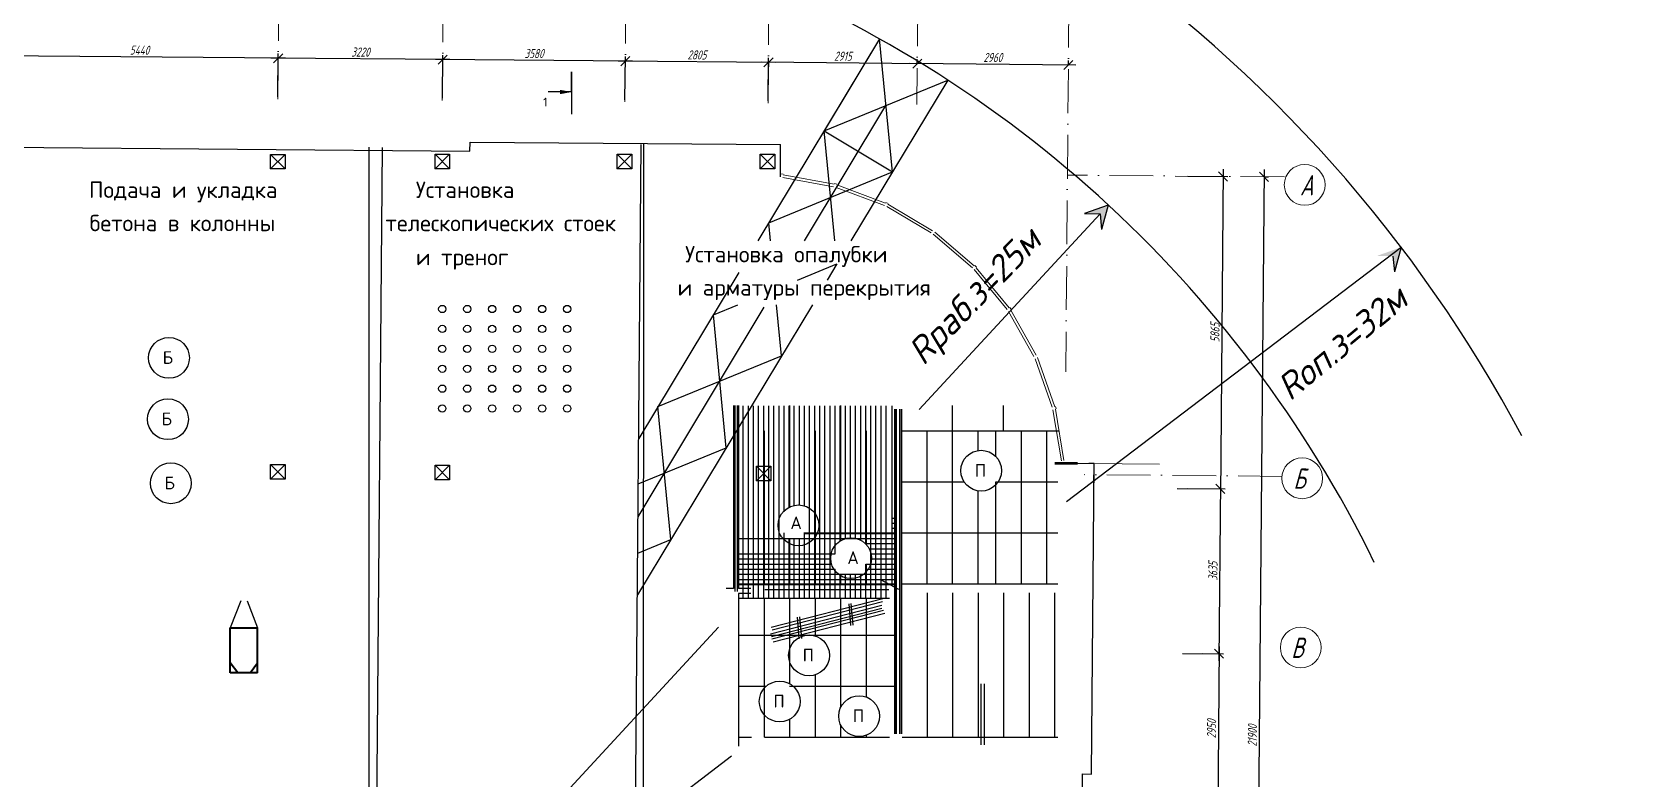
# Model space of a CAD drawing. Header units: millimetres. Extents: x 5763 to 12018931, y 39842 to 3600577.
# Drawn here: x 439421 to 483571, y 144939 to 165421 of the extents above; entities that cross this region are included whole.
import ezdxf

# ---------------------------------------------------------------- set-up
doc = ezdxf.new("R2010")
doc.units = ezdxf.units.MM
doc.linetypes.add('ACAD_ISO10W100', pattern=[18, 12, -3, 0, -3])
for name, color, linetype in [('!Форматы', 7, 'Continuous'), ('армирование', 6, 'Continuous'), ('Архитектура', 7, 'Continuous'), ('доп сетки', 120, 'Continuous'), ('кран', 84, 'Continuous'), ('Размеры', 7, 'Continuous'), ('тонкие', 2, 'Continuous')]:
    doc.layers.add(name, color=color, linetype=linetype)
for name, color, linetype, lineweight in [('0.5', 7, 'Continuous', 50), ('1УЗЕЛS', 30, 'Continuous', 40), ('AXESM', 255, 'Continuous', 25), ('Основные', 7, 'Continuous', 30), ('разм', 5, 'Continuous', 15)]:
    doc.layers.add(name, color=color, linetype=linetype, lineweight=lineweight)
doc.styles.add('5', font='isocpeui.ttf', dxfattribs={"height": 5})
doc.styles.add('ISOCPEUR', font='isocpeur.ttf')
doc.styles.add('VSSP_ROMANS07', font='romans.shx', dxfattribs={"width": 0.7, "oblique": 15, "height": 250})
doc.dimstyles.new('VSSP-100', dxfattribs={"dimscale": 100, "dimtxt": 2.5, "dimasz": 2.5, "dimexe": 1.25, "dimexo": 0.625, "dimtad": 1, "dimdec": 0, "dimrnd": 0.001, "dimzin": 1, "dimtxsty": 'VSSP_ROMANS07', "dimblk": 'OBLIQUE', "dimcen": 2.5, "dimdle": 2, "dimaunit": 1, "dimadec": 3, "dimazin": 2, "dimtfac": 1, "dimtdec": 0, "dimtix": 1, "dimtmove": 2, "dimatfit": 3, "dimldrblk": 'OBLIQUE', "dimfxl": 1.25, "dimtolj": 1, "dimtzin": 0, "dimarcsym": 0})

# ---------------------------------------------------------------- blocks, each defined once
blk = doc.blocks.new('_OBLIQUE')
at = {"color": 0, "linetype": 'ByBlock'}
blk.add_line((-0.5, -0.5), (0.5, 0.5), dxfattribs=at)
blk = doc.blocks.new('*D346')
at = {"layer": 'Defpoints', "color": 0, "transparency": 16777216}
for p in [(463698, 164557), (463698, 164557), (467843, 164522)]:
    blk.add_point(p, dxfattribs=at)
at = {"layer": 'Архитектура', "color": 0, "lineweight": -2, "transparency": 16777216}
for p, q in [((463698, 164557), (463699, 164682)), ((468043, 164520), (463498, 164559)), ((467843, 164522), (467844, 164647))]:
    blk.add_line(p, q, dxfattribs=at)
at = {"layer": 'Архитектура', "color": 0, "lineweight": -2, "transparency": 16777216, "xscale": 250, "yscale": 250, "zscale": 250}
for p, rotation in [((463698, 164557), 179.5101678472692), ((467843, 164522), 359.5101678472692)]:
    blk.add_blockref('_OBLIQUE', p, dxfattribs=dict(at, rotation=rotation))
at = {"layer": 'Архитектура', "color": 0, "lineweight": 20, "transparency": 16777216, "insert": (465772, 164727), "char_height": 250, "attachment_point": 5, "rotation": 359.5102, "style": 'VSSP_ROMANS07'}
blk.add_mtext('\\A1;2960', dxfattribs=at)
blk = doc.blocks.new('*D348')
at = {"layer": 'Defpoints', "color": 0, "transparency": 16777216}
for p in [(459616, 164592), (459616, 164592), (463698, 164557)]:
    blk.add_point(p, dxfattribs=at)
at = {"layer": 'Архитектура', "color": 0, "lineweight": -2, "transparency": 16777216}
for p, q in [((463698, 164557), (463699, 164682)), ((463898, 164556), (459416, 164594)), ((459616, 164592), (459615, 164467))]:
    blk.add_line(p, q, dxfattribs=at)
at = {"layer": 'Архитектура', "color": 0, "lineweight": -2, "transparency": 16777216, "xscale": 250, "yscale": 250, "zscale": 250}
for p, rotation in [((459616, 164592), 179.5101678472692), ((463698, 164557), 359.5101678472692)]:
    blk.add_blockref('_OBLIQUE', p, dxfattribs=dict(at, rotation=rotation))
at = {"layer": 'Архитектура', "color": 0, "lineweight": 20, "transparency": 16777216, "insert": (461659, 164762), "char_height": 250, "width": 61153.46, "attachment_point": 5, "rotation": 359.5102, "style": 'VSSP_ROMANS07'}
blk.add_mtext('\\A1;2915', dxfattribs=at)
blk = doc.blocks.new('*D365')
at = {"layer": 'Defpoints', "color": 0, "transparency": 16777216}
for p in [(455690, 164626), (455681, 163506), (459606, 163472)]:
    blk.add_point(p, dxfattribs=at)
at = {"layer": 'Архитектура', "color": 0, "lineweight": -2, "transparency": 16777216}
for p, q in [((455681, 163568), (455691, 164751)), ((459607, 163535), (459617, 164717)), ((459816, 164590), (455490, 164627))]:
    blk.add_line(p, q, dxfattribs=at)
at = {"layer": 'Архитектура', "color": 0, "lineweight": -2, "transparency": 16777216, "xscale": 250, "yscale": 250, "zscale": 250}
for p, rotation in [((455690, 164626), 179.5101678472692), ((459616, 164592), 359.5101678472692)]:
    blk.add_blockref('_OBLIQUE', p, dxfattribs=dict(at, rotation=rotation))
at = {"layer": 'Архитектура', "color": 0, "lineweight": 20, "transparency": 16777216, "insert": (457655, 164796), "char_height": 250, "attachment_point": 5, "rotation": 359.5102, "style": 'VSSP_ROMANS07'}
blk.add_mtext('\\A1;2805', dxfattribs=at)
blk = doc.blocks.new('*D349')
at = {"layer": 'Defpoints', "color": 0, "transparency": 16777216}
for p in [(446170, 164707), (446161, 163587), (450670, 163549)]:
    blk.add_point(p, dxfattribs=at)
at = {"layer": 'Архитектура', "color": 0, "lineweight": -2, "transparency": 16777216}
for p, q in [((450880, 164667), (445970, 164709)), ((446161, 163650), (446172, 164832)), ((450671, 163611), (450681, 164794))]:
    blk.add_line(p, q, dxfattribs=at)
at = {"layer": 'Архитектура', "color": 0, "lineweight": -2, "transparency": 16777216, "xscale": 250, "yscale": 250, "zscale": 250}
for p, rotation in [((446170, 164707), 179.5101678472692), ((450680, 164669), 359.5101678472692)]:
    blk.add_blockref('_OBLIQUE', p, dxfattribs=dict(at, rotation=rotation))
at = {"layer": 'Архитектура', "color": 0, "lineweight": 20, "transparency": 16777216, "insert": (448427, 164875), "char_height": 250, "width": 87154.5, "attachment_point": 5, "rotation": 359.5102, "style": 'VSSP_ROMANS07'}
blk.add_mtext('\\A1;3220', dxfattribs=at)
blk = doc.blocks.new('*D368')
at = {"layer": 'Defpoints', "color": 0, "transparency": 16777216}
for p in [(450680, 164669), (450670, 163549), (455681, 163506)]:
    blk.add_point(p, dxfattribs=at)
at = {"layer": 'Архитектура', "color": 0, "lineweight": -2, "transparency": 16777216}
for p, q in [((450671, 163611), (450681, 164794)), ((455681, 163568), (455691, 164751)), ((455890, 164624), (450480, 164670))]:
    blk.add_line(p, q, dxfattribs=at)
at = {"layer": 'Архитектура', "color": 0, "lineweight": -2, "transparency": 16777216, "xscale": 250, "yscale": 250, "zscale": 250}
for p, rotation in [((450680, 164669), 179.5101678472692), ((455690, 164626), 359.5101678472692)]:
    blk.add_blockref('_OBLIQUE', p, dxfattribs=dict(at, rotation=rotation))
at = {"layer": 'Архитектура', "color": 0, "lineweight": 20, "transparency": 16777216, "insert": (453187, 164835), "char_height": 250, "attachment_point": 5, "rotation": 359.5102, "style": 'VSSP_ROMANS07', "bg_fill": 3, "box_fill_scale": 1.1, "bg_fill_color": 256, "bg_fill_true_color": 13158600, "bg_fill_transparency": 0}
blk.add_mtext('\\A1;3580', dxfattribs=at)
blk = doc.blocks.new('*D350')
at = {"layer": '!Форматы', "color": 0, "lineweight": -2, "transparency": 16777216}
for p, q in [((446370, 164705), (438356, 164774)), ((438556, 164772), (438555, 164647)), ((446170, 164707), (446172, 164832))]:
    blk.add_line(p, q, dxfattribs=at)
at = {"layer": 'Defpoints', "color": 0, "transparency": 16777216}
for p in [(438556, 164772), (438556, 164772), (446170, 164707)]:
    blk.add_point(p, dxfattribs=at)
at = {"layer": '!Форматы', "color": 0, "lineweight": -2, "transparency": 16777216, "xscale": 250, "yscale": 250, "zscale": 250}
for p, rotation in [((438556, 164772), 179.5101678472692), ((446170, 164707), 359.5101678472692)]:
    blk.add_blockref('_OBLIQUE', p, dxfattribs=dict(at, rotation=rotation))
at = {"layer": '!Форматы', "color": 0, "lineweight": 20, "transparency": 16777216, "insert": (442365, 164927), "char_height": 250, "attachment_point": 5, "rotation": 359.5102, "style": 'VSSP_ROMANS07'}
blk.add_mtext('\\A1;5440', dxfattribs=at)
blk = doc.blocks.new('*D351')
at = {"layer": 'Defpoints', "color": 0, "transparency": 16777216}
for p in [(473207, 161453), (472945, 130792), (472945, 130792)]:
    blk.add_point(p, dxfattribs=at)
at = {"layer": 'Архитектура', "color": 0, "lineweight": -2, "transparency": 16777216}
for p, q in [((473209, 161653), (472943, 130592)), ((473207, 161453), (473332, 161452)), ((472945, 130792), (472820, 130793))]:
    blk.add_line(p, q, dxfattribs=at)
at = {"layer": 'Архитектура', "color": 0, "lineweight": -2, "transparency": 16777216, "xscale": 250, "yscale": 250, "zscale": 250}
for p, rotation in [((473207, 161453), 89.51016784393425), ((472945, 130792), 269.5101678439343)]:
    blk.add_blockref('_OBLIQUE', p, dxfattribs=dict(at, rotation=rotation))
at = {"layer": 'Архитектура', "color": 0, "lineweight": 20, "transparency": 16777216, "insert": (472888, 146124), "char_height": 250, "attachment_point": 5, "rotation": 89.5102, "style": 'VSSP_ROMANS07'}
blk.add_mtext('\\A1;21900', dxfattribs=at)
blk = doc.blocks.new('*D352')
at = {"layer": 'Defpoints', "color": 0, "transparency": 16777216}
for p in [(473207, 161453), (472945, 130792), (472945, 130792)]:
    blk.add_point(p, dxfattribs=at)
at = {"layer": 'Архитектура', "color": 0, "lineweight": -2, "transparency": 16777216}
for p, q in [((473209, 161653), (472943, 130592)), ((473207, 161453), (473332, 161452)), ((472945, 130792), (472820, 130793))]:
    blk.add_line(p, q, dxfattribs=at)
at = {"layer": 'Архитектура', "color": 0, "lineweight": -2, "transparency": 16777216, "xscale": 250, "yscale": 250, "zscale": 250}
for p, rotation in [((473207, 161453), 89.51016784393425), ((472945, 130792), 269.5101678439343)]:
    blk.add_blockref('_OBLIQUE', p, dxfattribs=dict(at, rotation=rotation))
at = {"layer": 'Архитектура', "color": 0, "lineweight": 20, "transparency": 16777216, "insert": (472888, 146124), "char_height": 250, "attachment_point": 5, "rotation": 89.5102, "style": 'VSSP_ROMANS07'}
blk.add_mtext('\\A1;21900', dxfattribs=at)
blk = doc.blocks.new('*D353')
at = {"layer": 'Defpoints', "color": 0, "transparency": 16777216}
for p in [(471058, 161472), (470759, 152906), (472014, 152895)]:
    blk.add_point(p, dxfattribs=at)
at = {"layer": 'Архитектура', "color": 0, "lineweight": -2, "transparency": 16777216}
for p, q in [((472089, 161663), (472012, 152695)), ((471121, 161471), (472212, 161462)), ((470822, 152905), (472139, 152894))]:
    blk.add_line(p, q, dxfattribs=at)
at = {"layer": 'Архитектура', "color": 0, "lineweight": -2, "transparency": 16777216, "xscale": 250, "yscale": 250, "zscale": 250}
for p, rotation in [((472087, 161463), 89.51016784393425), ((472014, 152895), 269.5101678439343)]:
    blk.add_blockref('_OBLIQUE', p, dxfattribs=dict(at, rotation=rotation))
at = {"layer": 'Архитектура', "color": 0, "lineweight": 20, "transparency": 16777216, "insert": (471863, 157181), "char_height": 250, "width": 65299.15, "attachment_point": 5, "rotation": 89.5102, "style": 'VSSP_ROMANS07'}
blk.add_mtext('\\A1;5865', dxfattribs=at)
blk = doc.blocks.new('*D354')
at = {"layer": 'Defpoints', "color": 0, "transparency": 16777216}
for p in [(471042, 152903), (470913, 148381), (471975, 148372)]:
    blk.add_point(p, dxfattribs=at)
at = {"layer": 'Архитектура', "color": 0, "lineweight": -2, "transparency": 16777216}
for p, q in [((471105, 152903), (472139, 152894)), ((472016, 153095), (471973, 148172)), ((470975, 148380), (472100, 148371))]:
    blk.add_line(p, q, dxfattribs=at)
at = {"layer": 'Архитектура', "color": 0, "lineweight": -2, "transparency": 16777216, "xscale": 250, "yscale": 250, "zscale": 250}
for p, rotation in [((472014, 152895), 89.51016784393425), ((471975, 148372), 269.5101678439343)]:
    blk.add_blockref('_OBLIQUE', p, dxfattribs=dict(at, rotation=rotation))
at = {"layer": 'Архитектура', "color": 0, "lineweight": 20, "transparency": 16777216, "insert": (471807, 150635), "char_height": 250, "attachment_point": 5, "rotation": 89.5102, "style": 'VSSP_ROMANS07'}
blk.add_mtext('\\A1;3635', dxfattribs=at)
blk = doc.blocks.new('*D355')
at = {"layer": 'Defpoints', "color": 0, "transparency": 16777216}
for p in [(471450, 148376), (470539, 144253), (471940, 144241)]:
    blk.add_point(p, dxfattribs=at)
at = {"layer": 'Архитектура', "color": 0, "lineweight": -2, "transparency": 16777216}
for p, q in [((471513, 148376), (472100, 148371)), ((471977, 148572), (471938, 144041)), ((470601, 144252), (472065, 144240))]:
    blk.add_line(p, q, dxfattribs=at)
at = {"layer": 'Архитектура', "color": 0, "lineweight": -2, "transparency": 16777216, "xscale": 250, "yscale": 250, "zscale": 250}
for p, rotation in [((471975, 148372), 89.51016784393425), ((471940, 144241), 269.5101678439343)]:
    blk.add_blockref('_OBLIQUE', p, dxfattribs=dict(at, rotation=rotation))
at = {"layer": 'Архитектура', "color": 0, "lineweight": 20, "transparency": 16777216, "insert": (471770, 146308), "char_height": 250, "attachment_point": 5, "rotation": 89.5102, "style": 'VSSP_ROMANS07'}
blk.add_mtext('\\A1;2950', dxfattribs=at)
blk = doc.blocks.new('*D356')
at = {"layer": 'Defpoints', "color": 0, "transparency": 16777216}
for p in [(470593, 144252), (471388, 141097), (471913, 141092)]:
    blk.add_point(p, dxfattribs=at)
at = {"layer": 'Архитектура', "color": 0, "lineweight": -2, "transparency": 16777216}
for p, q in [((471942, 144441), (471911, 140892)), ((470655, 144252), (472065, 144240)), ((471450, 141096), (472038, 141091))]:
    blk.add_line(p, q, dxfattribs=at)
at = {"layer": 'Архитектура', "color": 0, "lineweight": -2, "transparency": 16777216, "xscale": 250, "yscale": 250, "zscale": 250}
for p, rotation in [((471940, 144241), 89.51016784393425), ((471913, 141092), 269.5101678439343)]:
    blk.add_blockref('_OBLIQUE', p, dxfattribs=dict(at, rotation=rotation))
at = {"layer": 'Архитектура', "color": 0, "lineweight": 20, "transparency": 16777216, "insert": (471739, 142668), "char_height": 250, "width": 65741.77, "attachment_point": 5, "rotation": 89.5102, "style": 'VSSP_ROMANS07'}
blk.add_mtext('\\A1;2250', dxfattribs=at)
blk = doc.blocks.new('*D357')
at = {"layer": 'Defpoints', "color": 0, "transparency": 16777216}
for p in [(470647, 141103), (470893, 135149), (471862, 135141)]:
    blk.add_point(p, dxfattribs=at)
at = {"layer": 'Архитектура', "color": 0, "lineweight": -2, "transparency": 16777216}
for p, q in [((471915, 141292), (471860, 134941)), ((470709, 141102), (472038, 141091)), ((470955, 135149), (471987, 135140))]:
    blk.add_line(p, q, dxfattribs=at)
at = {"layer": 'Архитектура', "color": 0, "lineweight": -2, "transparency": 16777216, "xscale": 250, "yscale": 250, "zscale": 250}
for p, rotation in [((471913, 141092), 89.51016784393425), ((471862, 135141), 269.5101678439343)]:
    blk.add_blockref('_OBLIQUE', p, dxfattribs=dict(at, rotation=rotation))
at = {"layer": 'Архитектура', "color": 0, "lineweight": 20, "transparency": 16777216, "insert": (471700, 138118), "char_height": 250, "width": 61132.49, "attachment_point": 5, "rotation": 89.5102, "style": 'VSSP_ROMANS07'}
blk.add_mtext('\\A1;4250', dxfattribs=at)

msp = doc.modelspace()

# ---------------------------------------------------------------- hatches: boundary and pattern name
h = msp.add_hatch(color=256)
h.dxf.hatch_style = 1
h.paths.add_polyline_path([(468937.40485, 160679.40696), (468280.46878, 160445.7358), (468711.73246, 160433.36084), (468753.79079, 160006.76063)])
h = msp.add_hatch(color=256)
h.dxf.hatch_style = 1
h.paths.add_polyline_path([(476969.6206, 159519.62086), (476312.68453, 159285.94969), (476743.94821, 159273.57474), (476786.00654, 158846.97452)])

# ---------------------------------------------------------------- linework, layer by layer
at = {"layer": '!Форматы', "color": 1, "lineweight": 20}
msp.add_line((467469.69017, 153598.7908), (468088.46756, 153593.50063), dxfattribs=at)
at = {"layer": '!Форматы', "color": 1, "lineweight": 53}
msp.add_line((467469.69017, 153598.7908), (468088.46756, 153593.50063), dxfattribs=at)
msp.add_line((467469.69017, 153598.7908), (468088.46756, 153593.50063), dxfattribs=at)
for p, q in [((462664.88854, 165234.24143), (461144.80972, 162712.97356)), ((463014.9267, 161585.30179), (462664.88854, 165234.24143)), ((461144.80972, 162712.97356), (464535.25377, 164106.59348)), ((460604.09724, 159701.31709), (462839.91123, 163409.73398)), ((461433.55252, 159701.31709), (461144.6382, 162713.07699)), ((461144.80972, 162712.97356), (463014.9267, 161585.30179)), ((445960.90347, 161668.78822), (445960.90347, 162068.78822)), ((445960.90347, 162068.78822), (446360.90347, 162068.78822)), ((445960.90347, 162068.78822), (446360.90347, 161668.78822)), ((445960.90347, 161668.78822), (446360.90347, 162068.78822)), ((446360.90347, 162068.78822), (446360.90347, 161668.78822)), ((448661.30672, 144005.77881), (448661.30672, 162262.44598)), ((448871.30672, 144005.77881), (449027.36337, 162259.31642)), ((450470.13761, 161676.29528), (450470.13761, 162076.29528)), ((450470.13761, 162076.29528), (450870.13761, 162076.29528)), ((450470.13761, 162076.29528), (450870.13761, 161676.29528)), ((450470.13761, 161676.29528), (450870.13761, 162076.29528)), ((450870.13761, 162076.29528), (450870.13761, 161676.29528)), ((455466.62389, 161676.29528), (455466.62389, 162076.29528)), ((455466.62389, 162076.29528), (455866.62389, 162076.29528)), ((455466.62389, 162076.29528), (455866.62389, 161676.29528)), ((455466.62389, 161676.29528), (455866.62389, 162076.29528)), ((455866.62389, 162076.29528), (455866.62389, 161676.29528)), ((455967.17606, 143826.56534), (456125.41777, 162335.68421)), ((456185.0041, 162367.3683), (456177.17606, 143826.56534)), ((459392.78006, 161676.29528), (459392.78006, 162076.29528)), ((459392.78006, 162076.29528), (459792.78006, 162076.29528)), ((459392.78006, 162076.29528), (459792.78006, 161676.29528)), ((459392.78006, 161676.29528), (459792.78006, 162076.29528)), ((459792.78006, 162076.29528), (459792.78006, 161676.29528)), ((446360.90347, 161668.78822), (445960.90347, 161668.78822)), ((450870.13761, 161676.29528), (450470.13761, 161676.29528)), ((455866.62389, 161676.29528), (455466.62389, 161676.29528)), ((459792.78006, 161676.29528), (459392.78006, 161676.29528)), ((459624.55938, 160191.80912), (463015.00343, 161585.42903)), ((468711.73246, 160433.36084), (463753.87602, 155065.98997)), ((468937.40485, 160679.40696), (468280.46878, 160445.7358)), ((468937.40485, 160679.40696), (468280.46878, 160445.7358)), ((468280.46878, 160445.7358), (468711.73246, 160433.36084)), ((468711.73246, 160433.36084), (468711.73246, 160433.36084)), ((468711.73246, 160433.36084), (468753.79079, 160006.76063)), ((468937.40485, 160679.40696), (468753.79079, 160006.76063)), ((468937.40485, 160679.40696), (468753.79079, 160006.76063)), ((459671.93484, 159701.31709), (459624.8703, 160191.93692)), ((467790.8272, 152544.83632), (476969.6206, 159519.62086)), ((476969.6206, 159519.62086), (476786.00654, 158846.97452)), ((476969.6206, 159519.62086), (476786.00654, 158846.97452)), ((460413.18504, 158619.51916), (461495.23553, 159064.28896)), ((476743.94821, 159273.57474), (476786.00654, 158846.97452)), ((456038.14861, 152128.03903), (459501.79768, 157872.9958)), ((458104.79148, 157670.66905), (458772.70164, 157945.20916)), ((458454.82965, 154021.72941), (458104.79148, 157670.66905)), ((459974.90847, 156542.99728), (459840.39606, 157945.20916)), ((456584.71266, 155149.40118), (459975.15671, 156543.02109)), ((456934.75083, 151500.46153), (456584.71266, 155149.40118)), ((456045.87235, 153031.465), (458455.07789, 154021.75322)), ((445960.90347, 153160.04207), (445960.90347, 153560.04207)), ((445960.90347, 153560.04207), (446360.90347, 153560.04207)), ((445960.90347, 153560.04207), (446360.90347, 153160.04207)), ((445960.90347, 153160.04207), (446360.90347, 153560.04207)), ((446360.90347, 153560.04207), (446360.90347, 153160.04207)), ((450470.13761, 153143.95526), (450470.13761, 153543.95526)), ((450470.13761, 153543.95526), (450870.13761, 153543.95526)), ((450470.13761, 153543.95526), (450870.13761, 153143.95526)), ((450470.13761, 153143.95526), (450870.13761, 153543.95526)), ((450870.13761, 153543.95526), (450870.13761, 153143.95526)), ((459285.51958, 153112.50615), (459285.51958, 153512.50615)), ((459285.51958, 153512.50615), (459685.51958, 153512.50615)), ((459285.51958, 153512.50615), (459685.51958, 153112.50615)), ((459285.51958, 153112.50615), (459685.51958, 153512.50615)), ((459685.51958, 153512.50615), (459685.51958, 153112.50615)), ((468541.96721, 152924.78257), (468545.00569, 153280.1862)), ((446360.90347, 153160.04207), (445960.90347, 153160.04207)), ((450870.13761, 153143.95526), (450470.13761, 153143.95526)), ((459685.51958, 153112.50615), (459285.51958, 153112.50615)), ((456029.60169, 151128.32766), (456934.99907, 151500.48535)), ((458242.76018, 149099.66096), (446436.15523, 136317.84117)), ((446436.15523, 136317.84117), (458606.77196, 145566.05341))]:
    msp.add_line(p, q)
at = {"ltscale": 100}
for p, q in [((445950.81286, 161657.59172), (445950.81286, 161657.59172)), ((450460.047, 161665.09878), (450460.047, 161665.09878)), ((455456.53328, 161665.09878), (455456.53328, 161665.09878)), ((459382.68945, 161665.09878), (459382.68945, 161665.09878)), ((468547.65078, 153589.57489), (468407.65589, 153590.77176)), ((445950.81286, 153148.84556), (445950.81286, 153148.84556)), ((450460.047, 153132.75875), (450460.047, 153132.75875)), ((459275.42898, 153101.30964), (459275.42898, 153101.30964))]:
    msp.add_line(p, q, dxfattribs=at)
for centre in [(450670.13761, 157826.64358), (451354.7482, 157826.64358), (451354.7482, 157826.64358), (452039.3588, 157826.64358), (452039.3588, 157826.64358), (452723.96939, 157826.64358), (452723.96939, 157826.64358), (453408.57999, 157826.64358), (453408.57999, 157826.64358), (454093.19058, 157826.64358), (450670.13761, 157280.47536), (450670.13761, 157280.47536), (451354.7482, 157280.47536), (451354.7482, 157280.47536), (451354.7482, 157280.47536), (451354.7482, 157280.47536), (452039.3588, 157280.47536), (452039.3588, 157280.47536), (452039.3588, 157280.47536), (452039.3588, 157280.47536), (452723.96939, 157280.47536), (452723.96939, 157280.47536), (452723.96939, 157280.47536), (452723.96939, 157280.47536), (453408.57999, 157280.47536), (453408.57999, 157280.47536), (453408.57999, 157280.47536), (453408.57999, 157280.47536), (454093.19058, 157280.47536), (454093.19058, 157280.47536), (450670.13761, 156734.30714), (450670.13761, 156734.30714), (451354.7482, 156734.30714), (451354.7482, 156734.30714), (451354.7482, 156734.30714), (451354.7482, 156734.30714), (452039.3588, 156734.30714), (452039.3588, 156734.30714), (452039.3588, 156734.30714), (452039.3588, 156734.30714), (452723.96939, 156734.30714), (452723.96939, 156734.30714), (452723.96939, 156734.30714), (452723.96939, 156734.30714), (453408.57999, 156734.30714), (453408.57999, 156734.30714), (453408.57999, 156734.30714), (453408.57999, 156734.30714), (454093.19058, 156734.30714), (454093.19058, 156734.30714), (450670.13761, 156188.13892), (450670.13761, 156188.13892), (451354.7482, 156188.13892), (451354.7482, 156188.13892), (451354.7482, 156188.13892), (451354.7482, 156188.13892), (452039.3588, 156188.13892), (452039.3588, 156188.13892), (452039.3588, 156188.13892), (452039.3588, 156188.13892), (452723.96939, 156188.13892), (452723.96939, 156188.13892), (452723.96939, 156188.13892), (452723.96939, 156188.13892), (453408.57999, 156188.13892), (453408.57999, 156188.13892), (453408.57999, 156188.13892), (453408.57999, 156188.13892), (454093.19058, 156188.13892), (454093.19058, 156188.13892), (450670.13761, 155641.97071), (450670.13761, 155641.97071), (451354.7482, 155641.97071), (451354.7482, 155641.97071), (451354.7482, 155641.97071), (451354.7482, 155641.97071), (452039.3588, 155641.97071), (452039.3588, 155641.97071), (452039.3588, 155641.97071), (452039.3588, 155641.97071), (452723.96939, 155641.97071), (452723.96939, 155641.97071), (452723.96939, 155641.97071), (452723.96939, 155641.97071), (453408.57999, 155641.97071), (453408.57999, 155641.97071), (453408.57999, 155641.97071), (453408.57999, 155641.97071), (454093.19058, 155641.97071), (454093.19058, 155641.97071), (450670.13761, 155095.80249), (451354.7482, 155095.80249), (451354.7482, 155095.80249), (452039.3588, 155095.80249), (452039.3588, 155095.80249), (452723.96939, 155095.80249), (452723.96939, 155095.80249), (453408.57999, 155095.80249), (453408.57999, 155095.80249), (454093.19058, 155095.80249)]:
    msp.add_circle(centre, 100)
for radius, start, end in [(38348.59956, 28.040870856, 55.331841379), (33163.11389, 26.042073752, 69.778020125)]:
    msp.add_arc((446436.15523, 136317.84117), radius, start, end)
at = {"layer": '0.5', "color": 7, "linetype": 'Continuous', "lineweight": -2}
for p, q in [((462664.88854, 165234.24143), (459329.07436, 159701.31709)), ((464535.25377, 164106.59348), (461878.89277, 159701.31709)), ((461494.61365, 159064.03334), (461226.57369, 158619.51916)), ((458800.56818, 158824.71409), (456056.489, 154273.26678)), ((460819.96792, 157945.20916), (456019.82445, 149984.71032))]:
    msp.add_line(p, q, dxfattribs=at)
at = {"layer": '1УЗЕЛS', "color": 7}
for p, q in [((444853.541, 147845.37341), (444853.541, 149076.16844)), ((444853.541, 149076.16844), (445605.69351, 149076.16844)), ((445605.69351, 147845.37341), (445605.69351, 149076.16844)), ((445058.6735, 147845.37341), (444853.541, 148118.88342)), ((445400.56101, 147845.37341), (445605.69351, 148118.88342)), ((445605.69351, 147845.37341), (444853.541, 147845.37341))]:
    msp.add_line(p, q, dxfattribs=at)
at = {"layer": 'AXESM', "color": 7, "lineweight": 25}
for p, q in [((445142.99446, 149817.11822), (444853.541, 149076.16844)), ((445316.24005, 149817.11822), (445605.69351, 149076.16844)), ((444952.17964, 149076.16844), (445507.05487, 149076.16844))]:
    msp.add_line(p, q, dxfattribs=at)
at = {"layer": 'армирование', "color": 0}
for p, q in [((458925.51958, 149898.9165), (458925.51958, 155170.87823)), ((459065.51958, 149898.9165), (459065.51958, 155170.87823)), ((459205.51958, 149898.9165), (459205.51958, 155170.87823)), ((459345.51958, 149898.9165), (459345.51958, 155170.87823)), ((459485.51958, 149898.9165), (459485.51958, 155170.87823)), ((459625.51958, 149898.9165), (459625.51958, 155170.87823)), ((459765.51958, 149898.9165), (459765.51958, 155170.87823)), ((459905.51958, 149898.9165), (459905.51958, 155170.87823)), ((460045.51958, 152266.51966), (460045.51958, 155170.87823)), ((460185.51958, 152370.8802), (460185.51958, 155170.87823)), ((460325.51958, 152422.0691), (460325.51958, 155170.87823)), ((460465.51958, 152434.87147), (460465.51958, 155170.87823)), ((460605.51958, 152412.04071), (460605.51958, 155170.87823)), ((460745.51958, 149898.9165), (460745.51958, 155170.87823)), ((460885.51958, 149898.9165), (460885.51958, 155170.87823)), ((461025.51958, 149898.9165), (461025.51958, 155170.87823)), ((461165.51958, 149898.9165), (461165.51958, 155170.87823)), ((461305.51958, 149898.9165), (461305.51958, 155170.87823)), ((461445.51958, 151110.87823), (461445.51958, 155170.87823)), ((461585.51958, 151465.45678), (461585.51958, 155170.87823)), ((461725.51958, 151528.37706), (461725.51958, 155170.87823)), ((461865.51958, 151530.87823), (461865.51958, 155170.87823)), ((462005.51958, 151530.87823), (462005.51958, 155170.87823)), ((462145.51958, 151485.56165), (462145.51958, 155170.87823)), ((462285.51958, 151380.19463), (462285.51958, 155170.87823)), ((462425.51958, 149898.9165), (462425.51958, 155170.87823)), ((462565.51958, 149898.9165), (462565.51958, 155170.87823)), ((462705.51958, 149898.9165), (462705.51958, 155170.87823)), ((462845.51958, 149898.9165), (462845.51958, 155170.87823)), ((462996.01958, 152090.87823), (463125.51958, 152090.87823)), ((462996.01958, 151950.87823), (463125.51958, 151950.87823)), ((458796.01958, 151530.87823), (463125.51958, 151530.87823)), ((460045.51958, 149898.9165), (460045.51958, 151683.9165)), ((460185.51958, 149898.9165), (460185.51958, 151530.87823)), ((460325.51958, 149898.9165), (460325.51958, 151530.87823)), ((460465.51958, 149898.9165), (460465.51958, 151530.87823)), ((460585.97981, 151670.87823), (463125.51958, 151670.87823)), ((460605.51958, 149898.9165), (460605.51958, 151683.9165)), ((462996.01958, 151810.87823), (463125.51958, 151810.87823)), ((458796.01958, 151110.87823), (461445.51958, 151110.87823)), ((462274.90894, 151390.87823), (463125.51958, 151390.87823)), ((462378.93816, 151250.87823), (463125.51958, 151250.87823)), ((462425.51958, 151110.87823), (463125.51958, 151110.87823)), ((458796.01958, 150970.87823), (461323.27583, 150970.87823)), ((458796.01958, 150830.87823), (461346.28145, 150830.87823)), ((458796.01958, 150690.87823), (461445.51958, 150690.87823)), ((458796.01958, 150550.87823), (463125.51958, 150550.87823)), ((461445.51958, 149898.9165), (461445.51958, 150690.87823)), ((461585.51958, 149898.9165), (461585.51958, 150550.87823)), ((461725.51958, 149898.9165), (461725.51958, 150550.87823)), ((461865.51958, 149898.9165), (461865.51958, 150550.87823)), ((462005.51958, 149898.9165), (462005.51958, 150550.87823)), ((462145.51958, 149898.9165), (462145.51958, 150550.87823)), ((462285.51958, 149898.9165), (462285.51958, 150830.87823)), ((462285.51958, 150830.87823), (463125.51958, 150830.87823)), ((462285.51958, 150690.87823), (463125.51958, 150690.87823)), ((462425.51958, 150970.87823), (463125.51958, 150970.87823)), ((458796.01958, 150410.87823), (463125.51958, 150410.87823)), ((458796.01958, 150270.87823), (463125.51958, 150270.87823)), ((459520.51958, 150130.87823), (462915.51958, 150130.87823))]:
    msp.add_line(p, q, dxfattribs=at)
at = {"layer": 'Архитектура', "color": 7, "linetype": 'ACAD_ISO10W100', "lineweight": 20, "ltscale": 100}
for p, q in [((446184.84089, 166387.00724), (446160.90347, 163587.10971)), ((450694.07503, 166348.45603), (450670.13761, 163548.5585)), ((455704.49192, 166305.62001), (455680.5545, 163505.72248)), ((459630.36114, 166272.05621), (459606.42372, 163472.15868)), ((463712.33396, 166237.15783), (463688.39653, 163437.2603)), ((467857.45003, 166201.7196), (467771.10505, 156102.17336)), ((473767.02721, 161448.4246), (467817.24713, 161499.2916)), ((473767.02721, 161448.4246), (467817.24713, 161499.2916)), ((473696.81718, 153236.14134), (468279.01541, 153282.46025))]:
    msp.add_line(p, q, dxfattribs=at)
at = {"layer": 'Архитектура', "color": 7, "lineweight": 25}
for p, q in [((451428.26259, 162156.02635), (451430.41696, 162408.01713)), ((451428.26259, 162156.02635), (451430.41696, 162408.01713)), ((451430.41696, 162408.01713), (459950.32007, 162335.17714)), ((451430.41696, 162408.01713), (459950.32007, 162335.17714)), ((459942.76724, 161451.74237), (459950.32007, 162335.17714)), ((459942.76724, 161451.74237), (459950.32007, 162335.17714)), ((467664.21601, 153597.12772), (468547.65078, 153589.57489)), ((468474.81079, 145069.67178), (468547.65078, 153589.57489)), ((468222.81999, 145071.82615), (468474.81079, 145069.67178))]:
    msp.add_line(p, q, dxfattribs=at)
at = {"layer": 'Архитектура', "color": 7, "lineweight": 18}
for p, q in [((459951.10629, 161535.35304), (460020.78522, 161528.6562)), ((459951.10629, 161535.35304), (460020.78522, 161528.6562)), ((461495.40084, 161249.41842), (461427.94339, 161268.11313)), ((462899.1246, 160718.35857), (462835.93828, 160748.48313)), ((465277.66826, 159022.39664), (465326.74077, 158972.47782)), ((466276.87128, 157810.70462), (466237.21261, 157868.38642)), ((467488.76956, 155152.68668), (467506.30818, 155084.91946))]:
    msp.add_line(p, q, dxfattribs=at)
at = {"layer": 'Архитектура', "color": 7, "lineweight": 20}
for p, q in [((460012.05375, 161437.80744), (461403.56885, 161180.16077)), ((460018.77617, 161507.75252), (461422.33497, 161247.8759)), ((462796.66128, 160666.09956), (461471.0263, 161161.46606)), ((462826.90091, 160729.52724), (461489.79242, 161229.18118)), ((462859.8476, 160635.975), (464079.32372, 159917.94013)), ((462890.08723, 160699.40268), (464120.11804, 159975.15315)), ((465212.58311, 158958.41494), (464136.31901, 159877.30104)), ((465262.69261, 159007.67489), (464177.11334, 159934.51405)), ((465311.76512, 158957.75607), (466219.90807, 157856.48882)), ((465261.65562, 158908.49611), (466162.00594, 157816.67865)), ((466898.74448, 156527.42236), (466201.66461, 157758.99686)), ((466962.67991, 156556.57312), (466259.56674, 157798.80702)), ((466927.78431, 156463.73023), (467400.41331, 155129.81947)), ((466991.71974, 156492.88099), (467468.43939, 155147.42509)), ((467651.76946, 153666.33543), (467417.95193, 155062.05225)), ((467721.81926, 153671.86098), (467485.97802, 155079.65787)), ((468295.65999, 153591.72926), (470345.17111, 153574.20718))]:
    msp.add_line(p, q, dxfattribs=at)
at = {"layer": 'Архитектура', "color": 7, "lineweight": 25}
msp.add_lwpolyline([(468222.81999, 145071.82615), (468133.77276, 134656.20466), (454918.25573, 134769.1893), (454996.05235, 143868.85675), (438980.63764, 144005.77881), (438865.74094, 130566.6125), (425650.22391, 130679.59714), (425921.19261, 162374.0963), (451428.26259, 162156.02635)], dxfattribs=at)
at = {"layer": 'Архитектура', "color": 7, "lineweight": 20}
for centre in [(474325.19971, 161232.24484), (474325.19971, 161232.24484), (474256.37626, 153182.14698)]:
    msp.add_circle(centre, 560, dxfattribs=at)
at = {"layer": 'Архитектура', "lineweight": 20}
msp.add_circle((474216.6711, 148541.70889), 560, dxfattribs=at)
at = {"layer": 'доп сетки', "color": 0}
for p, q in [((458692.3992, 155183.9165), (458692.3992, 150073.12185)), ((458755.3992, 155183.9165), (458755.3992, 150073.12185)), ((462730.129, 149694.2307), (459672.78754, 148907.27336)), ((462750.99565, 149879.52116), (459693.65419, 149092.56382)), ((462744.58068, 149798.26641), (459717.83911, 149014.72292)), ((461872.72714, 149142.60556), (461829.27241, 149738.80402)), ((461942.81363, 149157.61879), (461887.2291, 149751.08076)), ((462723.71403, 149612.97595), (459696.97246, 148829.43246)), ((462767.07269, 149554.27423), (459709.73123, 148767.31689)), ((462806.07922, 149471.63272), (459748.73776, 148684.67538)), ((460458.11431, 148775.15374), (460414.65958, 149371.3522)), ((460528.20079, 148790.16697), (460472.61627, 149383.62894))]:
    msp.add_line(p, q, dxfattribs=at)
at = {"layer": 'кран', "color": 0}
msp.add_line((462686.56703, 150407.5351), (463178.99998, 150140.87012), dxfattribs=at)
at = {"layer": 'Основные', "color": 0}
for p, q in [((463117.7367, 146171.4165), (463117.7367, 155083.22698)), ((463223.51958, 146171.4165), (463223.51958, 155083.22698))]:
    msp.add_line(p, q, dxfattribs=at)
at = {"layer": 'Размеры', "color": 0}
for p, q in [((463075.7367, 155083.22698), (463075.7367, 146171.4165)), ((463265.51958, 155083.22698), (463265.51958, 146171.4165)), ((458796.01958, 149898.9165), (462933.01958, 149898.9165)), ((465447.5756, 145869.82546), (465447.5756, 147544.4036)), ((465538.5756, 145869.82546), (465538.5756, 147544.4036))]:
    msp.add_line(p, q, dxfattribs=at)
for centre in [(443173.16772, 156486.61818), (443144.36004, 154803.01147), (465450.63615, 153391.05676), (443224.2294, 153046.64095), (460438.86835, 151891.00139), (461882.91596, 150990.95136), (460728.21001, 148324.65518), (459925.02586, 147059.54462), (462102.70021, 146658.99713)]:
    msp.add_circle(centre, 560, dxfattribs=at)
at = {"layer": 'тонкие', "color": 0}
for p, q in [((458656.01958, 155183.9165), (458656.01958, 150161.4165)), ((458796.01958, 155183.9165), (458796.01958, 150161.4165)), ((460196.01958, 155183.9165), (460196.01958, 152376.26003)), ((461596.01958, 155183.9165), (461596.01958, 151471.87804)), ((462996.01958, 155170.87823), (462996.01958, 150283.9165)), ((464665.51958, 154483.9165), (464665.51958, 155183.9165)), ((466065.51958, 154483.9165), (466065.51958, 155183.9165)), ((459496.01958, 154483.9165), (459496.01958, 150283.9165)), ((460896.01958, 154483.9165), (460896.01958, 150283.9165)), ((462296.01958, 154483.9165), (462296.01958, 151369.03256)), ((463265.51958, 154483.9165), (467570.51958, 154483.9165)), ((463965.51958, 150283.9165), (463965.51958, 154483.9165)), ((464665.51958, 150283.9165), (464665.51958, 154483.9165)), ((465365.51958, 153944.55036), (465365.51958, 154483.9165)), ((465855.51958, 153777.92805), (465855.51958, 154483.9165)), ((466555.51958, 150283.9165), (466555.51958, 154483.9165)), ((467255.51958, 150283.9165), (467255.51958, 154483.9165)), ((463265.51958, 153083.9165), (464982.37889, 153083.9165)), ((465365.51958, 150283.9165), (465365.51958, 152837.56315)), ((465855.51958, 153083.9165), (467553.64056, 153083.9165)), ((465855.51958, 150283.9165), (465855.51958, 153083.9165)), ((460196.01958, 151530.87823), (460196.01958, 150283.9165)), ((460585.97981, 151683.9165), (463125.51958, 151683.9165)), ((463265.51958, 151683.9165), (467553.64056, 151683.9165)), ((461596.01958, 150550.87823), (461596.01958, 150283.9165)), ((462296.01958, 150830.87823), (462296.01958, 150283.9165)), ((458656.01958, 150161.4165), (458456.51958, 150161.4165)), ((458796.01958, 150283.9165), (463125.51958, 150283.9165)), ((459135.51958, 150161.4165), (458796.01958, 150161.4165)), ((463265.51958, 150283.9165), (467553.64056, 150283.9165)), ((459135.51958, 150021.4165), (458796.01958, 150021.4165)), ((458796.01958, 150021.4165), (458796.01958, 145838.9165)), ((459496.01958, 149898.9165), (459496.01958, 146083.9165)), ((460196.01958, 149898.9165), (460196.01958, 147549.60829)), ((460896.01958, 149898.9165), (460896.01958, 148858.92098)), ((461596.01958, 149898.9165), (461596.01958, 146897.48139)), ((462296.01958, 149898.9165), (462296.01958, 147184.57075)), ((463965.51958, 150038.9165), (463965.51958, 146083.9165)), ((464665.51958, 150038.9165), (464665.51958, 146083.9165)), ((465365.51958, 150038.9165), (465365.51958, 146083.9165)), ((466065.51958, 150038.9165), (466065.51958, 146083.9165)), ((466765.51958, 150038.9165), (466765.51958, 146083.9165)), ((467465.51958, 150038.9165), (467465.51958, 146083.9165)), ((458796.01958, 148883.9165), (463125.51958, 148883.9165)), ((458796.01958, 147483.9165), (459559.6377, 147483.9165)), ((460196.01958, 147483.9165), (463125.51958, 147483.9165)), ((460896.01958, 147790.38938), (460896.01958, 146083.9165)), ((460196.01958, 146569.48095), (460196.01958, 146083.9165)), ((461596.01958, 146420.51288), (461596.01958, 146083.9165)), ((458796.01958, 146083.9165), (459153.01958, 146083.9165)), ((459503.01958, 146083.9165), (462933.01958, 146083.9165)), ((462296.01958, 146133.42352), (462296.01958, 146083.9165)), ((463283.01958, 146083.9165), (467553.01958, 146083.9165))]:
    msp.add_line(p, q, dxfattribs=at)

# ---------------------------------------------------------------- texts
at = {"lineweight": 25, "style": '5'}
for s, rotation, p in [('Rраб.з=25м', 46.021107893, (463867.52922, 156250.6633)), ('Rоп.з=32м', 39.450829883, (473922.30434, 155279.90853))]:
    msp.add_text(s, height=700, rotation=rotation, dxfattribs=at).set_placement(p)
at = {"lineweight": 20, "char_height": 350, "attachment_point": 1, "style": 'ISOCPEUR'}
for s, width, insert in [('Б', 3.7468513, (442999.30134, 156670.93814)), ('Б', 3.7468513, (442970.49367, 154987.33142)), ('Б', 3.7468513, (443050.36302, 153230.96091)), ('П', 3.7468513, (465276.76977, 153575.37671)), ('А', 3.8166721, (460217.06852, 152137.17634)), ('А', 3.8166721, (461779.43116, 151178.15552)), ('П', 3.7468513, (460554.34363, 148508.97513)), ('П', 3.7468513, (459751.15948, 147243.86457)), ('П', 3.7468513, (461928.83384, 146843.31709))]:
    msp.add_mtext_dynamic_manual_height_columns(s, width=width, gutter_width=12.5, heights=[0], dxfattribs=dict(at, insert=insert))
at = {"layer": 'Архитектура', "color": 7, "lineweight": 20, "style": 'VSSP_ROMANS07', "oblique": 15, "width": 0.7}
for s, p in [('А', (474194.87813, 160945.45776)), ('А', (474194.87813, 160945.45776)), ('Б', (474014.05877, 152896.31739))]:
    msp.add_text(s, height=560, rotation=359.510167848, dxfattribs=at).set_placement(p)
at = {"layer": 'Архитектура', "lineweight": 20, "style": 'VSSP_ROMANS07', "oblique": 15, "width": 0.7}
msp.add_text('В', height=560, rotation=359.510167848, dxfattribs=at).set_placement((473955.68763, 148256.03889))
at = {"layer": 'разм', "color": 0, "linetype": 'Continuous', "style": 'ISOCPEUR'}
for s, p in [('Подача и укладка', (440979.10306, 160873.73123)), ('Установка', (449944.93747, 160873.73123)), ('бетона в колонны', (440998.11251, 159960.50636)), ('телескопических стоек', (449111.83378, 159960.50636)), ('Установка опалубки', (457330.8948, 159105.69585)), ('и треног', (449944.93747, 159026.97021)), ('и арматуры перекрытия', (457120.81078, 158192.47098))]:
    msp.add_text(s, height=449.54, dxfattribs=at).set_placement(p)

# ---------------------------------------------------------------- dimensions: what is measured, and where the dimension line sits
at = {"layer": '!Форматы', "color": 1, "lineweight": 20}
dim = msp.add_linear_dim(base=(438556.16013, 164772.16643), p1=(446170.47844, 164707.06863), p2=(438556.16013, 164772.16643), angle=179.510167847, text='5440', dimstyle='VSSP-100', override={"dimfxlon": 1}, dxfattribs=at)
dim.commit()
dim.dimension.update_dxf_attribs({"geometry": '*D350', "text_midpoint": (442364.92224, 164927.11068)})
at = {"layer": 'Архитектура', "color": 7, "lineweight": 20}
for base, p1, p2, angle, text, override, picture, middle in [((472013.84009, 152895.10016), (471058.12633, 161471.58406), (470759.46631, 152905.8243), 269.510167844, '5865', {"dimfxl": 100}, '*D353', (471862.9712, 157180.54656)), ((471912.93188, 141092.13151), (470592.61361, 144252.13449), (471387.95107, 141096.61977), 269.510167844, '2250', {"dimfxl": 100}, '*D356', (471738.89755, 142667.97693)), ((471862.05289, 135140.949), (470646.70174, 141102.95701), (470892.68995, 135149.23646), 269.510167844, '4250', {"dimfxl": 100}, '*D357', (471699.99924, 138118.1432)), ((446170.47844, 164707.06863), (450670.13761, 163548.5585), (446160.90347, 163587.10971), 179.510167847, '3220', {"dimadec": 3, "dimfxl": 100}, '*D349', (448426.69846, 164875.28618)), ((459615.99869, 164592.11761), (463697.9715, 164557.21922), (459615.99869, 164592.11761), 179.510167847, '2915', {"dimfxlon": 1}, '*D348', (461658.58805, 164762.16156)), ((455690.12947, 164625.6814), (459606.42372, 163472.15868), (455680.5545, 163505.72248), 179.510167847, '2805', {"dimfxl": 100}, '*D365', (457654.66703, 164796.39265)), ((463697.9715, 164557.21922), (467843.08758, 164521.781), (463697.9715, 164557.21922), 179.510167847, '2960', {"dimfxlon": 1}, '*D346', (465772.13249, 164726.99326)), ((472944.91188, 130791.87518), (473207.04768, 161453.21208), (472944.91188, 130791.87518), 269.510167844, '21900', {"dimfxlon": 1}, '*D351', (472888.48663, 146124.14659)), ((472944.91188, 130791.87518), (473207.04768, 161453.21208), (472944.91188, 130791.87518), 269.510167844, '21900', {"dimfxlon": 1}, '*D352', (472888.48663, 146124.14659)), ((471975.16918, 148371.86547), (471042.28113, 152903.4064), (470912.70052, 148380.94893), 269.510167844, '3635', {"dimfxl": 100}, '*D354', (471807.01149, 150635.08577)), ((471939.84952, 144240.61644), (471450.18837, 148376.35373), (470538.60734, 144252.59621), 269.510167844, '2950', {"dimfxl": 100}, '*D355', (471770.0162, 146307.84391))]:
    dim = msp.add_linear_dim(base=base, p1=p1, p2=p2, angle=angle, text=text, dimstyle='VSSP-100', override=override, dxfattribs=at)
    dim.commit()
    dim.dimension.update_dxf_attribs({"geometry": picture, "text_midpoint": middle})

# ---------------------------------------------------------------- next in the draw order: dimensions: what is measured, and where the dimension line sits
dim = msp.add_linear_dim(base=(450679.71257, 164668.51742), p1=(455680.5545, 163505.72248), p2=(450670.13761, 163548.5585), angle=179.510167847, text='3580', dimstyle='VSSP-100', override={"dimtfill": 1, "dimtfillclr": 256}, dxfattribs=at)
dim.commit()
dim.dimension.update_dxf_attribs({"geometry": '*D368', "text_midpoint": (453186.52397, 164834.59256)})

# ---------------------------------------------------------------- next in the draw order: linework, layer by layer
for p, q in [((454215.4478, 163779.95739), (454215.4478, 164333.19014)), ((454215.4478, 164333.19014), (454215.4478, 163168.33749))]:
    msp.add_line(p, q)
at = {"layer": 'Размеры', "color": 0}
msp.add_line((454215.4478, 163779.95739), (453575.4478, 163779.95739), dxfattribs=at)
msp.add_lwpolyline([(454215.4478, 163779.95739, 0, 120, 0), (453895.4478, 163779.95739, 120, 120, 0)], format="xyseb", dxfattribs=at)

# ---------------------------------------------------------------- next in the draw order: texts
at = {"layer": 'Размеры', "color": 0, "style": 'ISOCPEUR'}
msp.add_text('1', height=240, dxfattribs=at).set_placement((453435.93542, 163383.9113))

doc.saveas('drawing.dxf')
